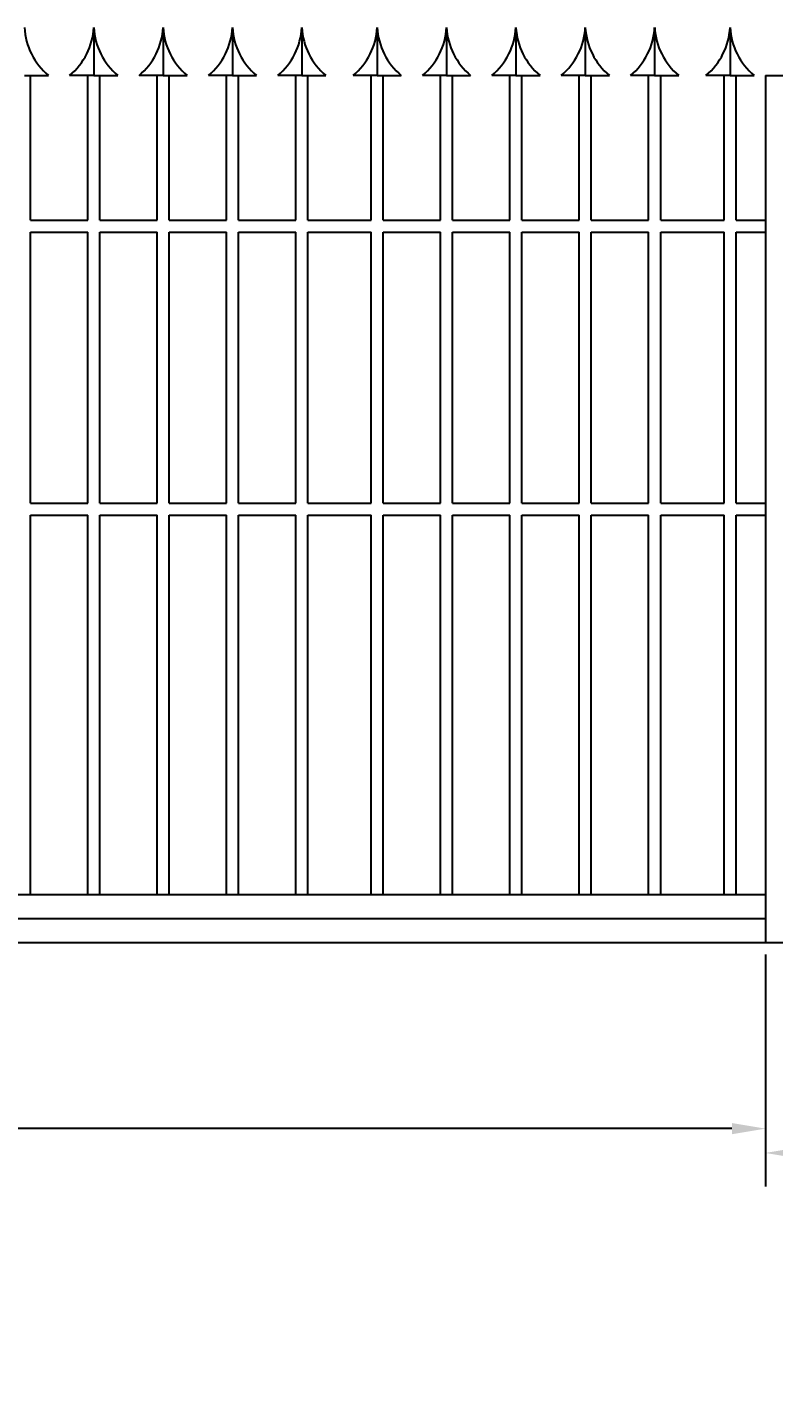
# Model space of a CAD drawing. Header units: metres. Extents: x 31037 to 31490, y -4422 to -3483.
# Drawn here: x 31277.05 to 31281.05, y -4221.25 to -4213.9 of the extents above; entities that cross this region are included whole.
import ezdxf

# ---------------------------------------------------------------- set-up
doc = ezdxf.new("R2010")
doc.units = ezdxf.units.M
doc.header["$LTSCALE"] = 30
doc.header["$MEASUREMENT"] = 0
doc.header["$PDMODE"] = 34
doc.linetypes.add('DASHED2', pattern=[0.375, 0.25, -0.125])
doc.layers.get('0').update_dxf_attribs({"color": 30, "lineweight": 40})
doc.layers.add('Thin Lines', color=135, linetype='DASHED2')
doc.layers.add('walls', color=20, linetype='Continuous', lineweight=30)
doc.styles.get("Standard").update_dxf_attribs({"font": 'times.ttf', "height": 0.05})
doc.dimstyles.get("Standard").update_dxf_attribs({"dimtxt": 0.18, "dimasz": 0.18, "dimexe": 0.18, "dimexo": 0.0625, "dimgap": 0.09, "dimtad": 0, "dimtih": 1, "dimtoh": 1, "dimdec": 4, "dimzin": 0, "dimdsep": 46, "dimlunit": 4, "dimtxsty": 'Standard', "dimcen": 0.09, "dimadec": 0, "dimazin": 0, "dimtfac": 1, "dimtdec": 4, "dimtofl": 0, "dimtmove": 0, "dimatfit": 3, "dimfxl": 0, "dimtolj": 1, "dimtzin": 0, "dimarcsym": 0})

# ---------------------------------------------------------------- blocks, each defined once
blk = doc.blocks.new('*D86')
at = {"color": 0, "lineweight": -2}
for p, q in [((31265.5629, -4218.8782), (31265.5629, -4219.9918)), ((31281.0102, -4218.8782), (31281.0102, -4219.9918)), ((31265.7429, -4219.8118), (31271.5483, -4219.8118)), ((31280.8302, -4219.8118), (31275.0247, -4219.8118))]:
    blk.add_line(p, q, dxfattribs=at)
at = {"color": 0, "lineweight": 30}
for points in [[(31265.7429, -4219.7818), (31265.7429, -4219.8418), (31265.5629, -4219.8118)], [(31280.8302, -4219.7818), (31280.8302, -4219.8418), (31281.0102, -4219.8118)]]:
    blk.add_solid(points, dxfattribs=at)
at = {"layer": 'Defpoints', "color": 0, "lineweight": 30}
for p in [(31265.5629, -4218.8157), (31281.0102, -4218.8157), (31281.0102, -4219.8118)]:
    blk.add_point(p, dxfattribs=at)
at = {"color": 0, "lineweight": 25, "insert": (31273.2865, -4219.8118), "char_height": 2, "attachment_point": 5}
blk.add_mtext("\\A1;24'", dxfattribs=at)
blk = doc.blocks.new('*D87')
at = {"color": 0, "lineweight": -2}
for p, q in [((31281.0102, -4218.8782), (31281.0102, -4220.1222)), ((31282.2703, -4218.8782), (31282.2703, -4220.1222)), ((31281.1902, -4219.9422), (31282.0903, -4219.9422)), ((31282.2703, -4219.9422), (31282.4503, -4219.9422))]:
    blk.add_line(p, q, dxfattribs=at)
at = {"color": 0, "lineweight": 30}
for points in [[(31281.1902, -4219.9122), (31281.1902, -4219.9722), (31281.0102, -4219.9422)], [(31282.0903, -4219.9122), (31282.0903, -4219.9722), (31282.2703, -4219.9422)]]:
    blk.add_solid(points, dxfattribs=at)
at = {"layer": 'Defpoints', "color": 0, "lineweight": 30}
for p in [(31281.0102, -4218.8157), (31282.2703, -4218.8157), (31282.2703, -4219.9422)]:
    blk.add_point(p, dxfattribs=at)
at = {"color": 0, "lineweight": 25, "insert": (31283.3089, -4219.9422), "char_height": 2, "attachment_point": 5}
blk.add_mtext("\\A1;1'", dxfattribs=at)
blk = doc.blocks.new('*D93')
at = {"color": 0, "lineweight": -2}
for p, q in [((31281.0102, -4218.8782), (31281.0102, -4220.1222)), ((31282.2703, -4218.8782), (31282.2703, -4220.1222)), ((31281.1902, -4219.9422), (31282.0903, -4219.9422)), ((31282.2703, -4219.9422), (31282.4503, -4219.9422))]:
    blk.add_line(p, q, dxfattribs=at)
at = {"color": 0, "lineweight": 30}
for points in [[(31281.1902, -4219.9122), (31281.1902, -4219.9722), (31281.0102, -4219.9422)], [(31282.0903, -4219.9122), (31282.0903, -4219.9722), (31282.2703, -4219.9422)]]:
    blk.add_solid(points, dxfattribs=at)
at = {"layer": 'Defpoints', "color": 0, "lineweight": 30}
for p in [(31281.0102, -4218.8157), (31282.2703, -4218.8157), (31282.2703, -4219.9422)]:
    blk.add_point(p, dxfattribs=at)
at = {"color": 0, "lineweight": 25, "insert": (31283.3089, -4219.9422), "char_height": 2, "attachment_point": 5}
blk.add_mtext("\\A1;1'", dxfattribs=at)
blk = doc.blocks.new('*D89')
at = {"color": 0, "lineweight": -2}
for p, q in [((31281.0102, -4218.8782), (31281.0102, -4220.1222)), ((31282.2703, -4218.8782), (31282.2703, -4220.1222)), ((31281.1902, -4219.9422), (31282.0903, -4219.9422)), ((31282.2703, -4219.9422), (31282.4503, -4219.9422))]:
    blk.add_line(p, q, dxfattribs=at)
at = {"color": 0, "lineweight": 30}
for points in [[(31281.1902, -4219.9122), (31281.1902, -4219.9722), (31281.0102, -4219.9422)], [(31282.0903, -4219.9122), (31282.0903, -4219.9722), (31282.2703, -4219.9422)]]:
    blk.add_solid(points, dxfattribs=at)
at = {"layer": 'Defpoints', "color": 0, "lineweight": 30}
for p in [(31281.0102, -4218.8157), (31282.2703, -4218.8157), (31282.2703, -4219.9422)]:
    blk.add_point(p, dxfattribs=at)
at = {"color": 0, "lineweight": 25, "insert": (31283.3089, -4219.9422), "char_height": 2, "attachment_point": 5}
blk.add_mtext("\\A1;1'", dxfattribs=at)
blk = doc.blocks.new('*D91')
at = {"color": 0, "lineweight": -2}
for p, q in [((31281.0102, -4218.8782), (31281.0102, -4220.1222)), ((31282.2703, -4218.8782), (31282.2703, -4220.1222)), ((31281.1902, -4219.9422), (31282.0903, -4219.9422)), ((31282.2703, -4219.9422), (31282.4503, -4219.9422))]:
    blk.add_line(p, q, dxfattribs=at)
at = {"color": 0, "lineweight": 30}
for points in [[(31281.1902, -4219.9122), (31281.1902, -4219.9722), (31281.0102, -4219.9422)], [(31282.0903, -4219.9122), (31282.0903, -4219.9722), (31282.2703, -4219.9422)]]:
    blk.add_solid(points, dxfattribs=at)
at = {"layer": 'Defpoints', "color": 0, "lineweight": 30}
for p in [(31281.0102, -4218.8157), (31282.2703, -4218.8157), (31282.2703, -4219.9422)]:
    blk.add_point(p, dxfattribs=at)
at = {"color": 0, "lineweight": 25, "insert": (31283.3089, -4219.9422), "char_height": 2, "attachment_point": 5}
blk.add_mtext("\\A1;1'", dxfattribs=at)

msp = doc.modelspace()

# ---------------------------------------------------------------- linework, layer by layer
at = {"layer": 'Thin Lines', "color": 0, "lineweight": 25}
for p, q in [((31277.4054, -4213.90422), (31277.4054, -4214.16272)), ((31277.4054, -4213.90422), (31277.4054, -4214.16272)), ((31277.4054, -4213.90422), (31277.4054, -4214.16272)), ((31277.4054, -4213.90422), (31277.4054, -4214.16272)), ((31277.77764, -4213.90422), (31277.77764, -4214.16272)), ((31277.77764, -4213.90422), (31277.77764, -4214.16272)), ((31277.77764, -4213.90422), (31277.77764, -4214.16272)), ((31277.77764, -4213.90422), (31277.77764, -4214.16272)), ((31278.14988, -4213.90422), (31278.14988, -4214.16272)), ((31278.14988, -4213.90422), (31278.14988, -4214.16272)), ((31278.14988, -4213.90422), (31278.14988, -4214.16272)), ((31278.14988, -4213.90422), (31278.14988, -4214.16272)), ((31278.52211, -4213.90422), (31278.52211, -4214.16272)), ((31278.52211, -4213.90422), (31278.52211, -4214.16272)), ((31278.52211, -4213.90422), (31278.52211, -4214.16272)), ((31278.52211, -4213.90422), (31278.52211, -4214.16272)), ((31278.92666, -4213.90422), (31278.92666, -4214.16272)), ((31278.92666, -4213.90422), (31278.92666, -4214.16272)), ((31278.92666, -4213.90422), (31278.92666, -4214.16272)), ((31278.92666, -4213.90422), (31278.92666, -4214.16272)), ((31279.2989, -4213.90422), (31279.2989, -4214.16272)), ((31279.2989, -4213.90422), (31279.2989, -4214.16272)), ((31279.2989, -4213.90422), (31279.2989, -4214.16272)), ((31279.2989, -4213.90422), (31279.2989, -4214.16272)), ((31279.67114, -4213.90422), (31279.67114, -4214.16272)), ((31279.67114, -4213.90422), (31279.67114, -4214.16272)), ((31279.67114, -4213.90422), (31279.67114, -4214.16272)), ((31279.67114, -4213.90422), (31279.67114, -4214.16272)), ((31280.04337, -4213.90422), (31280.04337, -4214.16272)), ((31280.04337, -4213.90422), (31280.04337, -4214.16272)), ((31280.04337, -4213.90422), (31280.04337, -4214.16272)), ((31280.04337, -4213.90422), (31280.04337, -4214.16272)), ((31280.41561, -4213.90422), (31280.41561, -4214.16272)), ((31280.41561, -4213.90422), (31280.41561, -4214.16272)), ((31280.41561, -4213.90422), (31280.41561, -4214.16272)), ((31280.41561, -4213.90422), (31280.41561, -4214.16272)), ((31280.82016, -4213.90422), (31280.82016, -4214.16272)), ((31280.82016, -4213.90422), (31280.82016, -4214.16272)), ((31280.82016, -4213.90422), (31280.82016, -4214.16272)), ((31280.82016, -4213.90422), (31280.82016, -4214.16272)), ((31277.03316, -4214.16272), (31277.16241, -4214.16272)), ((31277.03316, -4214.16272), (31277.16241, -4214.16272)), ((31277.03316, -4214.16272), (31277.16241, -4214.16272)), ((31277.03316, -4214.16272), (31277.16241, -4214.16272)), ((31277.06548, -4214.93821), (31277.06548, -4214.16272)), ((31277.06548, -4214.93821), (31277.06548, -4214.16272)), ((31277.06548, -4214.93821), (31277.06548, -4214.16272)), ((31277.06548, -4214.93821), (31277.06548, -4214.16272)), ((31277.4054, -4214.16272), (31277.27615, -4214.16272)), ((31277.4054, -4214.16272), (31277.27615, -4214.16272)), ((31277.4054, -4214.16272), (31277.27615, -4214.16272)), ((31277.4054, -4214.16272), (31277.27615, -4214.16272)), ((31277.37309, -4214.93821), (31277.37309, -4214.16272)), ((31277.37309, -4214.93821), (31277.37309, -4214.16272)), ((31277.37309, -4214.93821), (31277.37309, -4214.16272)), ((31277.37309, -4214.93821), (31277.37309, -4214.16272)), ((31277.4054, -4214.16272), (31277.53465, -4214.16272)), ((31277.4054, -4214.16272), (31277.53465, -4214.16272)), ((31277.4054, -4214.16272), (31277.53465, -4214.16272)), ((31277.4054, -4214.16272), (31277.53465, -4214.16272)), ((31277.43771, -4214.93821), (31277.43771, -4214.16272)), ((31277.43771, -4214.93821), (31277.43771, -4214.16272)), ((31277.43771, -4214.93821), (31277.43771, -4214.16272)), ((31277.43771, -4214.93821), (31277.43771, -4214.16272)), ((31277.77764, -4214.16272), (31277.64839, -4214.16272)), ((31277.77764, -4214.16272), (31277.64839, -4214.16272)), ((31277.77764, -4214.16272), (31277.64839, -4214.16272)), ((31277.77764, -4214.16272), (31277.64839, -4214.16272)), ((31277.74533, -4214.93821), (31277.74533, -4214.16272)), ((31277.74533, -4214.93821), (31277.74533, -4214.16272)), ((31277.74533, -4214.93821), (31277.74533, -4214.16272)), ((31277.74533, -4214.93821), (31277.74533, -4214.16272)), ((31277.77764, -4214.16272), (31277.90689, -4214.16272)), ((31277.77764, -4214.16272), (31277.90689, -4214.16272)), ((31277.77764, -4214.16272), (31277.90689, -4214.16272)), ((31277.77764, -4214.16272), (31277.90689, -4214.16272)), ((31277.80995, -4214.93821), (31277.80995, -4214.16272)), ((31277.80995, -4214.93821), (31277.80995, -4214.16272)), ((31277.80995, -4214.93821), (31277.80995, -4214.16272)), ((31277.80995, -4214.93821), (31277.80995, -4214.16272)), ((31278.14988, -4214.16272), (31278.02063, -4214.16272)), ((31278.14988, -4214.16272), (31278.02063, -4214.16272)), ((31278.14988, -4214.16272), (31278.02063, -4214.16272)), ((31278.14988, -4214.16272), (31278.02063, -4214.16272)), ((31278.11756, -4214.93821), (31278.11756, -4214.16272)), ((31278.11756, -4214.93821), (31278.11756, -4214.16272)), ((31278.11756, -4214.93821), (31278.11756, -4214.16272)), ((31278.11756, -4214.93821), (31278.11756, -4214.16272)), ((31278.14988, -4214.16272), (31278.27912, -4214.16272)), ((31278.14988, -4214.16272), (31278.27912, -4214.16272)), ((31278.14988, -4214.16272), (31278.27912, -4214.16272)), ((31278.14988, -4214.16272), (31278.27912, -4214.16272)), ((31278.18219, -4214.93821), (31278.18219, -4214.16272)), ((31278.18219, -4214.93821), (31278.18219, -4214.16272)), ((31278.18219, -4214.93821), (31278.18219, -4214.16272)), ((31278.18219, -4214.93821), (31278.18219, -4214.16272)), ((31278.52211, -4214.16272), (31278.39286, -4214.16272)), ((31278.52211, -4214.16272), (31278.39286, -4214.16272)), ((31278.52211, -4214.16272), (31278.39286, -4214.16272)), ((31278.52211, -4214.16272), (31278.39286, -4214.16272)), ((31278.4898, -4214.93821), (31278.4898, -4214.16272)), ((31278.4898, -4214.93821), (31278.4898, -4214.16272)), ((31278.4898, -4214.93821), (31278.4898, -4214.16272)), ((31278.4898, -4214.93821), (31278.4898, -4214.16272)), ((31278.52211, -4214.16272), (31278.65136, -4214.16272)), ((31278.52211, -4214.16272), (31278.65136, -4214.16272)), ((31278.52211, -4214.16272), (31278.65136, -4214.16272)), ((31278.52211, -4214.16272), (31278.65136, -4214.16272)), ((31278.55442, -4214.93821), (31278.55442, -4214.16272)), ((31278.55442, -4214.93821), (31278.55442, -4214.16272)), ((31278.55442, -4214.93821), (31278.55442, -4214.16272)), ((31278.55442, -4214.93821), (31278.55442, -4214.16272)), ((31278.92666, -4214.16272), (31278.79741, -4214.16272)), ((31278.92666, -4214.16272), (31278.79741, -4214.16272)), ((31278.92666, -4214.16272), (31278.79741, -4214.16272)), ((31278.92666, -4214.16272), (31278.79741, -4214.16272)), ((31278.89435, -4214.93821), (31278.89435, -4214.16272)), ((31278.89435, -4214.93821), (31278.89435, -4214.16272)), ((31278.89435, -4214.93821), (31278.89435, -4214.16272)), ((31278.89435, -4214.93821), (31278.89435, -4214.16272)), ((31278.92666, -4214.16272), (31279.05591, -4214.16272)), ((31278.92666, -4214.16272), (31279.05591, -4214.16272)), ((31278.92666, -4214.16272), (31279.05591, -4214.16272)), ((31278.92666, -4214.16272), (31279.05591, -4214.16272)), ((31278.95897, -4214.93821), (31278.95897, -4214.16272)), ((31278.95897, -4214.93821), (31278.95897, -4214.16272)), ((31278.95897, -4214.93821), (31278.95897, -4214.16272)), ((31278.95897, -4214.93821), (31278.95897, -4214.16272)), ((31279.2989, -4214.16272), (31279.16965, -4214.16272)), ((31279.2989, -4214.16272), (31279.16965, -4214.16272)), ((31279.2989, -4214.16272), (31279.16965, -4214.16272)), ((31279.2989, -4214.16272), (31279.16965, -4214.16272)), ((31279.26659, -4214.93821), (31279.26659, -4214.16272)), ((31279.26659, -4214.93821), (31279.26659, -4214.16272)), ((31279.26659, -4214.93821), (31279.26659, -4214.16272)), ((31279.26659, -4214.93821), (31279.26659, -4214.16272)), ((31279.2989, -4214.16272), (31279.42815, -4214.16272)), ((31279.2989, -4214.16272), (31279.42815, -4214.16272)), ((31279.2989, -4214.16272), (31279.42815, -4214.16272)), ((31279.2989, -4214.16272), (31279.42815, -4214.16272)), ((31279.33121, -4214.93821), (31279.33121, -4214.16272)), ((31279.33121, -4214.93821), (31279.33121, -4214.16272)), ((31279.33121, -4214.93821), (31279.33121, -4214.16272)), ((31279.33121, -4214.93821), (31279.33121, -4214.16272)), ((31279.67114, -4214.16272), (31279.54189, -4214.16272)), ((31279.67114, -4214.16272), (31279.54189, -4214.16272)), ((31279.67114, -4214.16272), (31279.54189, -4214.16272)), ((31279.67114, -4214.16272), (31279.54189, -4214.16272)), ((31279.63882, -4214.93821), (31279.63882, -4214.16272)), ((31279.63882, -4214.93821), (31279.63882, -4214.16272)), ((31279.63882, -4214.93821), (31279.63882, -4214.16272)), ((31279.63882, -4214.93821), (31279.63882, -4214.16272)), ((31279.67114, -4214.16272), (31279.80039, -4214.16272)), ((31279.67114, -4214.16272), (31279.80039, -4214.16272)), ((31279.67114, -4214.16272), (31279.80039, -4214.16272)), ((31279.67114, -4214.16272), (31279.80039, -4214.16272)), ((31279.70345, -4214.93821), (31279.70345, -4214.16272)), ((31279.70345, -4214.93821), (31279.70345, -4214.16272)), ((31279.70345, -4214.93821), (31279.70345, -4214.16272)), ((31279.70345, -4214.93821), (31279.70345, -4214.16272)), ((31280.04337, -4214.16272), (31279.91413, -4214.16272)), ((31280.04337, -4214.16272), (31279.91413, -4214.16272)), ((31280.04337, -4214.16272), (31279.91413, -4214.16272)), ((31280.04337, -4214.16272), (31279.91413, -4214.16272)), ((31280.01106, -4214.93821), (31280.01106, -4214.16272)), ((31280.01106, -4214.93821), (31280.01106, -4214.16272)), ((31280.01106, -4214.93821), (31280.01106, -4214.16272)), ((31280.01106, -4214.93821), (31280.01106, -4214.16272)), ((31280.04337, -4214.16272), (31280.17262, -4214.16272)), ((31280.04337, -4214.16272), (31280.17262, -4214.16272)), ((31280.04337, -4214.16272), (31280.17262, -4214.16272)), ((31280.04337, -4214.16272), (31280.17262, -4214.16272)), ((31280.07569, -4214.93821), (31280.07569, -4214.16272)), ((31280.07569, -4214.93821), (31280.07569, -4214.16272)), ((31280.07569, -4214.93821), (31280.07569, -4214.16272)), ((31280.07569, -4214.93821), (31280.07569, -4214.16272)), ((31280.41561, -4214.16272), (31280.28636, -4214.16272)), ((31280.41561, -4214.16272), (31280.28636, -4214.16272)), ((31280.41561, -4214.16272), (31280.28636, -4214.16272)), ((31280.41561, -4214.16272), (31280.28636, -4214.16272)), ((31280.3833, -4214.93821), (31280.3833, -4214.16272)), ((31280.3833, -4214.93821), (31280.3833, -4214.16272)), ((31280.3833, -4214.93821), (31280.3833, -4214.16272)), ((31280.3833, -4214.93821), (31280.3833, -4214.16272)), ((31280.41561, -4214.16272), (31280.54486, -4214.16272)), ((31280.41561, -4214.16272), (31280.54486, -4214.16272)), ((31280.41561, -4214.16272), (31280.54486, -4214.16272)), ((31280.41561, -4214.16272), (31280.54486, -4214.16272)), ((31280.44792, -4214.93821), (31280.44792, -4214.16272)), ((31280.44792, -4214.93821), (31280.44792, -4214.16272)), ((31280.44792, -4214.93821), (31280.44792, -4214.16272)), ((31280.44792, -4214.93821), (31280.44792, -4214.16272)), ((31280.82016, -4214.16272), (31280.69091, -4214.16272)), ((31280.82016, -4214.16272), (31280.69091, -4214.16272)), ((31280.82016, -4214.16272), (31280.69091, -4214.16272)), ((31280.82016, -4214.16272), (31280.69091, -4214.16272)), ((31280.78785, -4214.93821), (31280.78785, -4214.16272)), ((31280.78785, -4214.93821), (31280.78785, -4214.16272)), ((31280.78785, -4214.93821), (31280.78785, -4214.16272)), ((31280.78785, -4214.93821), (31280.78785, -4214.16272)), ((31280.82016, -4214.16272), (31280.94941, -4214.16272)), ((31280.82016, -4214.16272), (31280.94941, -4214.16272)), ((31280.82016, -4214.16272), (31280.94941, -4214.16272)), ((31280.82016, -4214.16272), (31280.94941, -4214.16272)), ((31280.85247, -4214.93821), (31280.85247, -4214.16272)), ((31280.85247, -4214.93821), (31280.85247, -4214.16272)), ((31280.85247, -4214.93821), (31280.85247, -4214.16272)), ((31280.85247, -4214.93821), (31280.85247, -4214.16272)), ((31277.06548, -4214.93821), (31277.37309, -4214.93821)), ((31277.06548, -4214.93821), (31277.34078, -4214.93821)), ((31277.06548, -4214.93821), (31277.37309, -4214.93821)), ((31277.06548, -4214.93821), (31277.34078, -4214.93821)), ((31277.06548, -4214.93821), (31277.37309, -4214.93821)), ((31277.06548, -4214.93821), (31277.34078, -4214.93821)), ((31277.06548, -4214.93821), (31277.37309, -4214.93821)), ((31277.06548, -4214.93821), (31277.34078, -4214.93821)), ((31277.43771, -4214.93821), (31277.74533, -4214.93821)), ((31277.43771, -4214.93821), (31277.74533, -4214.93821)), ((31277.43771, -4214.93821), (31277.74533, -4214.93821)), ((31277.43771, -4214.93821), (31277.74533, -4214.93821)), ((31277.43771, -4214.93821), (31277.74533, -4214.93821)), ((31277.43771, -4214.93821), (31277.74533, -4214.93821)), ((31277.43771, -4214.93821), (31277.74533, -4214.93821)), ((31277.43771, -4214.93821), (31277.74533, -4214.93821)), ((31277.80995, -4214.93821), (31278.11756, -4214.93821)), ((31277.80995, -4214.93821), (31278.11756, -4214.93821)), ((31277.80995, -4214.93821), (31278.11756, -4214.93821)), ((31277.80995, -4214.93821), (31278.11756, -4214.93821)), ((31277.80995, -4214.93821), (31278.11756, -4214.93821)), ((31277.80995, -4214.93821), (31278.11756, -4214.93821)), ((31277.80995, -4214.93821), (31278.11756, -4214.93821)), ((31277.80995, -4214.93821), (31278.11756, -4214.93821)), ((31278.18219, -4214.93821), (31278.4898, -4214.93821)), ((31278.18219, -4214.93821), (31278.4898, -4214.93821)), ((31278.18219, -4214.93821), (31278.4898, -4214.93821)), ((31278.18219, -4214.93821), (31278.4898, -4214.93821)), ((31278.55442, -4214.93821), (31278.89435, -4214.93821)), ((31278.55442, -4214.93821), (31278.86204, -4214.93821)), ((31278.55442, -4214.93821), (31278.89435, -4214.93821)), ((31278.55442, -4214.93821), (31278.86204, -4214.93821)), ((31278.55442, -4214.93821), (31278.89435, -4214.93821)), ((31278.55442, -4214.93821), (31278.86204, -4214.93821)), ((31278.55442, -4214.93821), (31278.89435, -4214.93821)), ((31278.55442, -4214.93821), (31278.86204, -4214.93821)), ((31278.95897, -4214.93821), (31279.26659, -4214.93821)), ((31278.95897, -4214.93821), (31279.23428, -4214.93821)), ((31278.95897, -4214.93821), (31279.26659, -4214.93821)), ((31278.95897, -4214.93821), (31279.23428, -4214.93821)), ((31278.95897, -4214.93821), (31279.26659, -4214.93821)), ((31278.95897, -4214.93821), (31279.23428, -4214.93821)), ((31278.95897, -4214.93821), (31279.26659, -4214.93821)), ((31278.95897, -4214.93821), (31279.23428, -4214.93821)), ((31279.33121, -4214.93821), (31279.63882, -4214.93821)), ((31279.33121, -4214.93821), (31279.63882, -4214.93821)), ((31279.33121, -4214.93821), (31279.63882, -4214.93821)), ((31279.33121, -4214.93821), (31279.63882, -4214.93821)), ((31279.33121, -4214.93821), (31279.63882, -4214.93821)), ((31279.33121, -4214.93821), (31279.63882, -4214.93821)), ((31279.33121, -4214.93821), (31279.63882, -4214.93821)), ((31279.33121, -4214.93821), (31279.63882, -4214.93821)), ((31279.70345, -4214.93821), (31280.01106, -4214.93821)), ((31279.70345, -4214.93821), (31280.01106, -4214.93821)), ((31279.70345, -4214.93821), (31280.01106, -4214.93821)), ((31279.70345, -4214.93821), (31280.01106, -4214.93821)), ((31279.70345, -4214.93821), (31280.01106, -4214.93821)), ((31279.70345, -4214.93821), (31280.01106, -4214.93821)), ((31279.70345, -4214.93821), (31280.01106, -4214.93821)), ((31279.70345, -4214.93821), (31280.01106, -4214.93821)), ((31280.07569, -4214.93821), (31280.3833, -4214.93821)), ((31280.07569, -4214.93821), (31280.3833, -4214.93821)), ((31280.07569, -4214.93821), (31280.3833, -4214.93821)), ((31280.07569, -4214.93821), (31280.3833, -4214.93821)), ((31280.44792, -4214.93821), (31280.78785, -4214.93821)), ((31280.44792, -4214.93821), (31280.75554, -4214.93821)), ((31280.44792, -4214.93821), (31280.78785, -4214.93821)), ((31280.44792, -4214.93821), (31280.75554, -4214.93821)), ((31280.44792, -4214.93821), (31280.78785, -4214.93821)), ((31280.44792, -4214.93821), (31280.75554, -4214.93821)), ((31280.44792, -4214.93821), (31280.78785, -4214.93821)), ((31280.44792, -4214.93821), (31280.75554, -4214.93821)), ((31280.85247, -4214.93821), (31281.01016, -4214.93821)), ((31280.85247, -4214.93821), (31281.01016, -4214.93821)), ((31280.85247, -4214.93821), (31281.01016, -4214.93821)), ((31280.85247, -4214.93821), (31281.01016, -4214.93821)), ((31280.85247, -4214.93821), (31281.01016, -4214.93821)), ((31280.85247, -4214.93821), (31281.01016, -4214.93821)), ((31280.85247, -4214.93821), (31281.01016, -4214.93821)), ((31280.85247, -4214.93821), (31281.01016, -4214.93821)), ((31277.06548, -4215.00284), (31277.37309, -4215.00284)), ((31277.06548, -4216.45689), (31277.06548, -4215.00284)), ((31277.06548, -4215.00284), (31277.34078, -4215.00284)), ((31277.06548, -4215.00284), (31277.37309, -4215.00284)), ((31277.06548, -4216.45689), (31277.06548, -4215.00284)), ((31277.06548, -4215.00284), (31277.34078, -4215.00284)), ((31277.06548, -4215.00284), (31277.37309, -4215.00284)), ((31277.06548, -4216.45689), (31277.06548, -4215.00284)), ((31277.06548, -4215.00284), (31277.34078, -4215.00284)), ((31277.06548, -4215.00284), (31277.37309, -4215.00284)), ((31277.06548, -4216.45689), (31277.06548, -4215.00284)), ((31277.06548, -4215.00284), (31277.34078, -4215.00284)), ((31277.37309, -4216.45689), (31277.37309, -4215.00284)), ((31277.37309, -4216.45689), (31277.37309, -4215.00284)), ((31277.37309, -4216.45689), (31277.37309, -4215.00284)), ((31277.37309, -4216.45689), (31277.37309, -4215.00284)), ((31277.43771, -4215.00284), (31277.74533, -4215.00284)), ((31277.43771, -4216.45689), (31277.43771, -4215.00284)), ((31277.43771, -4215.00284), (31277.74533, -4215.00284)), ((31277.43771, -4215.00284), (31277.74533, -4215.00284)), ((31277.43771, -4216.45689), (31277.43771, -4215.00284)), ((31277.43771, -4215.00284), (31277.74533, -4215.00284)), ((31277.43771, -4215.00284), (31277.74533, -4215.00284)), ((31277.43771, -4216.45689), (31277.43771, -4215.00284)), ((31277.43771, -4215.00284), (31277.74533, -4215.00284)), ((31277.43771, -4215.00284), (31277.74533, -4215.00284)), ((31277.43771, -4216.45689), (31277.43771, -4215.00284)), ((31277.43771, -4215.00284), (31277.74533, -4215.00284)), ((31277.74533, -4216.45689), (31277.74533, -4215.00284)), ((31277.74533, -4216.45689), (31277.74533, -4215.00284)), ((31277.74533, -4216.45689), (31277.74533, -4215.00284)), ((31277.74533, -4216.45689), (31277.74533, -4215.00284)), ((31277.80995, -4215.00284), (31278.11756, -4215.00284)), ((31277.80995, -4216.45689), (31277.80995, -4215.00284)), ((31277.80995, -4215.00284), (31278.11756, -4215.00284)), ((31277.80995, -4215.00284), (31278.11756, -4215.00284)), ((31277.80995, -4216.45689), (31277.80995, -4215.00284)), ((31277.80995, -4215.00284), (31278.11756, -4215.00284)), ((31277.80995, -4215.00284), (31278.11756, -4215.00284)), ((31277.80995, -4216.45689), (31277.80995, -4215.00284)), ((31277.80995, -4215.00284), (31278.11756, -4215.00284)), ((31277.80995, -4215.00284), (31278.11756, -4215.00284)), ((31277.80995, -4216.45689), (31277.80995, -4215.00284)), ((31277.80995, -4215.00284), (31278.11756, -4215.00284)), ((31278.11756, -4216.45689), (31278.11756, -4215.00284)), ((31278.11756, -4216.45689), (31278.11756, -4215.00284)), ((31278.11756, -4216.45689), (31278.11756, -4215.00284)), ((31278.11756, -4216.45689), (31278.11756, -4215.00284)), ((31278.18219, -4215.00284), (31278.4898, -4215.00284)), ((31278.18219, -4216.45689), (31278.18219, -4215.00284)), ((31278.18219, -4215.00284), (31278.4898, -4215.00284)), ((31278.18219, -4216.45689), (31278.18219, -4215.00284)), ((31278.18219, -4215.00284), (31278.4898, -4215.00284)), ((31278.18219, -4216.45689), (31278.18219, -4215.00284)), ((31278.18219, -4215.00284), (31278.4898, -4215.00284)), ((31278.18219, -4216.45689), (31278.18219, -4215.00284)), ((31278.4898, -4216.45689), (31278.4898, -4215.00284)), ((31278.4898, -4216.45689), (31278.4898, -4215.00284)), ((31278.4898, -4216.45689), (31278.4898, -4215.00284)), ((31278.4898, -4216.45689), (31278.4898, -4215.00284)), ((31278.55442, -4215.00284), (31278.89435, -4215.00284)), ((31278.55442, -4216.45689), (31278.55442, -4215.00284)), ((31278.55442, -4215.00284), (31278.86204, -4215.00284)), ((31278.55442, -4215.00284), (31278.89435, -4215.00284)), ((31278.55442, -4216.45689), (31278.55442, -4215.00284)), ((31278.55442, -4215.00284), (31278.86204, -4215.00284)), ((31278.55442, -4215.00284), (31278.89435, -4215.00284)), ((31278.55442, -4216.45689), (31278.55442, -4215.00284)), ((31278.55442, -4215.00284), (31278.86204, -4215.00284)), ((31278.55442, -4215.00284), (31278.89435, -4215.00284)), ((31278.55442, -4216.45689), (31278.55442, -4215.00284)), ((31278.55442, -4215.00284), (31278.86204, -4215.00284)), ((31278.89435, -4216.45689), (31278.89435, -4215.00284)), ((31278.89435, -4216.45689), (31278.89435, -4215.00284)), ((31278.89435, -4216.45689), (31278.89435, -4215.00284)), ((31278.89435, -4216.45689), (31278.89435, -4215.00284)), ((31278.95897, -4215.00284), (31279.26659, -4215.00284)), ((31278.95897, -4216.45689), (31278.95897, -4215.00284)), ((31278.95897, -4215.00284), (31279.23428, -4215.00284)), ((31278.95897, -4215.00284), (31279.26659, -4215.00284)), ((31278.95897, -4216.45689), (31278.95897, -4215.00284)), ((31278.95897, -4215.00284), (31279.23428, -4215.00284)), ((31278.95897, -4215.00284), (31279.26659, -4215.00284)), ((31278.95897, -4216.45689), (31278.95897, -4215.00284)), ((31278.95897, -4215.00284), (31279.23428, -4215.00284)), ((31278.95897, -4215.00284), (31279.26659, -4215.00284)), ((31278.95897, -4216.45689), (31278.95897, -4215.00284)), ((31278.95897, -4215.00284), (31279.23428, -4215.00284)), ((31279.26659, -4216.45689), (31279.26659, -4215.00284)), ((31279.26659, -4216.45689), (31279.26659, -4215.00284)), ((31279.26659, -4216.45689), (31279.26659, -4215.00284)), ((31279.26659, -4216.45689), (31279.26659, -4215.00284)), ((31279.33121, -4215.00284), (31279.63882, -4215.00284)), ((31279.33121, -4216.45689), (31279.33121, -4215.00284)), ((31279.33121, -4215.00284), (31279.63882, -4215.00284)), ((31279.33121, -4215.00284), (31279.63882, -4215.00284)), ((31279.33121, -4216.45689), (31279.33121, -4215.00284)), ((31279.33121, -4215.00284), (31279.63882, -4215.00284)), ((31279.33121, -4215.00284), (31279.63882, -4215.00284)), ((31279.33121, -4216.45689), (31279.33121, -4215.00284)), ((31279.33121, -4215.00284), (31279.63882, -4215.00284)), ((31279.33121, -4215.00284), (31279.63882, -4215.00284)), ((31279.33121, -4216.45689), (31279.33121, -4215.00284)), ((31279.33121, -4215.00284), (31279.63882, -4215.00284)), ((31279.63882, -4216.45689), (31279.63882, -4215.00284)), ((31279.63882, -4216.45689), (31279.63882, -4215.00284)), ((31279.63882, -4216.45689), (31279.63882, -4215.00284)), ((31279.63882, -4216.45689), (31279.63882, -4215.00284)), ((31279.70345, -4215.00284), (31280.01106, -4215.00284)), ((31279.70345, -4216.45689), (31279.70345, -4215.00284)), ((31279.70345, -4215.00284), (31280.01106, -4215.00284)), ((31279.70345, -4215.00284), (31280.01106, -4215.00284)), ((31279.70345, -4216.45689), (31279.70345, -4215.00284)), ((31279.70345, -4215.00284), (31280.01106, -4215.00284)), ((31279.70345, -4215.00284), (31280.01106, -4215.00284)), ((31279.70345, -4216.45689), (31279.70345, -4215.00284)), ((31279.70345, -4215.00284), (31280.01106, -4215.00284)), ((31279.70345, -4215.00284), (31280.01106, -4215.00284)), ((31279.70345, -4216.45689), (31279.70345, -4215.00284)), ((31279.70345, -4215.00284), (31280.01106, -4215.00284)), ((31280.01106, -4216.45689), (31280.01106, -4215.00284)), ((31280.01106, -4216.45689), (31280.01106, -4215.00284)), ((31280.01106, -4216.45689), (31280.01106, -4215.00284)), ((31280.01106, -4216.45689), (31280.01106, -4215.00284)), ((31280.07569, -4215.00284), (31280.3833, -4215.00284)), ((31280.07569, -4216.45689), (31280.07569, -4215.00284)), ((31280.07569, -4215.00284), (31280.3833, -4215.00284)), ((31280.07569, -4216.45689), (31280.07569, -4215.00284)), ((31280.07569, -4215.00284), (31280.3833, -4215.00284)), ((31280.07569, -4216.45689), (31280.07569, -4215.00284)), ((31280.07569, -4215.00284), (31280.3833, -4215.00284)), ((31280.07569, -4216.45689), (31280.07569, -4215.00284)), ((31280.3833, -4216.45689), (31280.3833, -4215.00284)), ((31280.3833, -4216.45689), (31280.3833, -4215.00284)), ((31280.3833, -4216.45689), (31280.3833, -4215.00284)), ((31280.3833, -4216.45689), (31280.3833, -4215.00284)), ((31280.44792, -4215.00284), (31280.78785, -4215.00284)), ((31280.44792, -4216.45689), (31280.44792, -4215.00284)), ((31280.44792, -4215.00284), (31280.75554, -4215.00284)), ((31280.44792, -4215.00284), (31280.78785, -4215.00284)), ((31280.44792, -4216.45689), (31280.44792, -4215.00284)), ((31280.44792, -4215.00284), (31280.75554, -4215.00284)), ((31280.44792, -4215.00284), (31280.78785, -4215.00284)), ((31280.44792, -4216.45689), (31280.44792, -4215.00284)), ((31280.44792, -4215.00284), (31280.75554, -4215.00284)), ((31280.44792, -4215.00284), (31280.78785, -4215.00284)), ((31280.44792, -4216.45689), (31280.44792, -4215.00284)), ((31280.44792, -4215.00284), (31280.75554, -4215.00284)), ((31280.78785, -4216.45689), (31280.78785, -4215.00284)), ((31280.78785, -4216.45689), (31280.78785, -4215.00284)), ((31280.78785, -4216.45689), (31280.78785, -4215.00284)), ((31280.78785, -4216.45689), (31280.78785, -4215.00284)), ((31280.85247, -4215.00284), (31281.01016, -4215.00284)), ((31280.85247, -4216.45689), (31280.85247, -4215.00284)), ((31280.85247, -4215.00284), (31281.01016, -4215.00284)), ((31280.85247, -4215.00284), (31281.01016, -4215.00284)), ((31280.85247, -4216.45689), (31280.85247, -4215.00284)), ((31280.85247, -4215.00284), (31281.01016, -4215.00284)), ((31280.85247, -4215.00284), (31281.01016, -4215.00284)), ((31280.85247, -4216.45689), (31280.85247, -4215.00284)), ((31280.85247, -4215.00284), (31281.01016, -4215.00284)), ((31280.85247, -4215.00284), (31281.01016, -4215.00284)), ((31280.85247, -4216.45689), (31280.85247, -4215.00284)), ((31280.85247, -4215.00284), (31281.01016, -4215.00284)), ((31277.06548, -4216.45689), (31277.37309, -4216.45689)), ((31277.06548, -4216.45689), (31277.34078, -4216.45689)), ((31277.06548, -4216.45689), (31277.37309, -4216.45689)), ((31277.06548, -4216.45689), (31277.34078, -4216.45689)), ((31277.06548, -4216.45689), (31277.37309, -4216.45689)), ((31277.06548, -4216.45689), (31277.34078, -4216.45689)), ((31277.06548, -4216.45689), (31277.37309, -4216.45689)), ((31277.06548, -4216.45689), (31277.34078, -4216.45689)), ((31277.43771, -4216.45689), (31277.74533, -4216.45689)), ((31277.43771, -4216.45689), (31277.74533, -4216.45689)), ((31277.43771, -4216.45689), (31277.74533, -4216.45689)), ((31277.43771, -4216.45689), (31277.74533, -4216.45689)), ((31277.43771, -4216.45689), (31277.74533, -4216.45689)), ((31277.43771, -4216.45689), (31277.74533, -4216.45689)), ((31277.43771, -4216.45689), (31277.74533, -4216.45689)), ((31277.43771, -4216.45689), (31277.74533, -4216.45689)), ((31277.80995, -4216.45689), (31278.11756, -4216.45689)), ((31277.80995, -4216.45689), (31278.11756, -4216.45689)), ((31277.80995, -4216.45689), (31278.11756, -4216.45689)), ((31277.80995, -4216.45689), (31278.11756, -4216.45689)), ((31277.80995, -4216.45689), (31278.11756, -4216.45689)), ((31277.80995, -4216.45689), (31278.11756, -4216.45689)), ((31277.80995, -4216.45689), (31278.11756, -4216.45689)), ((31277.80995, -4216.45689), (31278.11756, -4216.45689)), ((31278.18219, -4216.45689), (31278.4898, -4216.45689)), ((31278.18219, -4216.45689), (31278.4898, -4216.45689)), ((31278.18219, -4216.45689), (31278.4898, -4216.45689)), ((31278.18219, -4216.45689), (31278.4898, -4216.45689)), ((31278.55442, -4216.45689), (31278.89435, -4216.45689)), ((31278.55442, -4216.45689), (31278.86204, -4216.45689)), ((31278.55442, -4216.45689), (31278.89435, -4216.45689)), ((31278.55442, -4216.45689), (31278.86204, -4216.45689)), ((31278.55442, -4216.45689), (31278.89435, -4216.45689)), ((31278.55442, -4216.45689), (31278.86204, -4216.45689)), ((31278.55442, -4216.45689), (31278.89435, -4216.45689)), ((31278.55442, -4216.45689), (31278.86204, -4216.45689)), ((31278.95897, -4216.45689), (31279.26659, -4216.45689)), ((31278.95897, -4216.45689), (31279.23428, -4216.45689)), ((31278.95897, -4216.45689), (31279.26659, -4216.45689)), ((31278.95897, -4216.45689), (31279.23428, -4216.45689)), ((31278.95897, -4216.45689), (31279.26659, -4216.45689)), ((31278.95897, -4216.45689), (31279.23428, -4216.45689)), ((31278.95897, -4216.45689), (31279.26659, -4216.45689)), ((31278.95897, -4216.45689), (31279.23428, -4216.45689)), ((31279.33121, -4216.45689), (31279.63882, -4216.45689)), ((31279.33121, -4216.45689), (31279.63882, -4216.45689)), ((31279.33121, -4216.45689), (31279.63882, -4216.45689)), ((31279.33121, -4216.45689), (31279.63882, -4216.45689)), ((31279.33121, -4216.45689), (31279.63882, -4216.45689)), ((31279.33121, -4216.45689), (31279.63882, -4216.45689)), ((31279.33121, -4216.45689), (31279.63882, -4216.45689)), ((31279.33121, -4216.45689), (31279.63882, -4216.45689)), ((31279.70345, -4216.45689), (31280.01106, -4216.45689)), ((31279.70345, -4216.45689), (31280.01106, -4216.45689)), ((31279.70345, -4216.45689), (31280.01106, -4216.45689)), ((31279.70345, -4216.45689), (31280.01106, -4216.45689)), ((31279.70345, -4216.45689), (31280.01106, -4216.45689)), ((31279.70345, -4216.45689), (31280.01106, -4216.45689)), ((31279.70345, -4216.45689), (31280.01106, -4216.45689)), ((31279.70345, -4216.45689), (31280.01106, -4216.45689)), ((31280.07569, -4216.45689), (31280.3833, -4216.45689)), ((31280.07569, -4216.45689), (31280.3833, -4216.45689)), ((31280.07569, -4216.45689), (31280.3833, -4216.45689)), ((31280.07569, -4216.45689), (31280.3833, -4216.45689)), ((31280.44792, -4216.45689), (31280.78785, -4216.45689)), ((31280.44792, -4216.45689), (31280.75554, -4216.45689)), ((31280.44792, -4216.45689), (31280.78785, -4216.45689)), ((31280.44792, -4216.45689), (31280.75554, -4216.45689)), ((31280.44792, -4216.45689), (31280.78785, -4216.45689)), ((31280.44792, -4216.45689), (31280.75554, -4216.45689)), ((31280.44792, -4216.45689), (31280.78785, -4216.45689)), ((31280.44792, -4216.45689), (31280.75554, -4216.45689)), ((31280.85247, -4216.45689), (31281.01016, -4216.45689)), ((31280.85247, -4216.45689), (31281.01016, -4216.45689)), ((31280.85247, -4216.45689), (31281.01016, -4216.45689)), ((31280.85247, -4216.45689), (31281.01016, -4216.45689)), ((31280.85247, -4216.45689), (31281.01016, -4216.45689)), ((31280.85247, -4216.45689), (31281.01016, -4216.45689)), ((31280.85247, -4216.45689), (31281.01016, -4216.45689)), ((31280.85247, -4216.45689), (31281.01016, -4216.45689)), ((31277.06548, -4216.52151), (31277.37309, -4216.52151)), ((31277.06548, -4218.55719), (31277.06548, -4216.52151)), ((31277.06548, -4216.52151), (31277.34078, -4216.52151)), ((31277.06548, -4216.52151), (31277.37309, -4216.52151)), ((31277.06548, -4218.55719), (31277.06548, -4216.52151)), ((31277.06548, -4216.52151), (31277.34078, -4216.52151)), ((31277.06548, -4216.52151), (31277.37309, -4216.52151)), ((31277.06548, -4218.55719), (31277.06548, -4216.52151)), ((31277.06548, -4216.52151), (31277.34078, -4216.52151)), ((31277.06548, -4216.52151), (31277.37309, -4216.52151)), ((31277.06548, -4218.55719), (31277.06548, -4216.52151)), ((31277.06548, -4216.52151), (31277.34078, -4216.52151)), ((31277.37309, -4218.55719), (31277.37309, -4216.52151)), ((31277.37309, -4218.55719), (31277.37309, -4216.52151)), ((31277.37309, -4218.55719), (31277.37309, -4216.52151)), ((31277.37309, -4218.55719), (31277.37309, -4216.52151)), ((31277.43771, -4216.52151), (31277.74533, -4216.52151)), ((31277.43771, -4218.55719), (31277.43771, -4216.52151)), ((31277.43771, -4216.52151), (31277.74533, -4216.52151)), ((31277.43771, -4216.52151), (31277.74533, -4216.52151)), ((31277.43771, -4218.55719), (31277.43771, -4216.52151)), ((31277.43771, -4216.52151), (31277.74533, -4216.52151)), ((31277.43771, -4216.52151), (31277.74533, -4216.52151)), ((31277.43771, -4218.55719), (31277.43771, -4216.52151)), ((31277.43771, -4216.52151), (31277.74533, -4216.52151)), ((31277.43771, -4216.52151), (31277.74533, -4216.52151)), ((31277.43771, -4218.55719), (31277.43771, -4216.52151)), ((31277.43771, -4216.52151), (31277.74533, -4216.52151)), ((31277.74533, -4218.55719), (31277.74533, -4216.52151)), ((31277.74533, -4218.55719), (31277.74533, -4216.52151)), ((31277.74533, -4218.55719), (31277.74533, -4216.52151)), ((31277.74533, -4218.55719), (31277.74533, -4216.52151)), ((31277.80995, -4216.52151), (31278.11756, -4216.52151)), ((31277.80995, -4218.55719), (31277.80995, -4216.52151)), ((31277.80995, -4216.52151), (31278.11756, -4216.52151)), ((31277.80995, -4216.52151), (31278.11756, -4216.52151)), ((31277.80995, -4218.55719), (31277.80995, -4216.52151)), ((31277.80995, -4216.52151), (31278.11756, -4216.52151)), ((31277.80995, -4216.52151), (31278.11756, -4216.52151)), ((31277.80995, -4218.55719), (31277.80995, -4216.52151)), ((31277.80995, -4216.52151), (31278.11756, -4216.52151)), ((31277.80995, -4216.52151), (31278.11756, -4216.52151)), ((31277.80995, -4218.55719), (31277.80995, -4216.52151)), ((31277.80995, -4216.52151), (31278.11756, -4216.52151)), ((31278.11756, -4218.55719), (31278.11756, -4216.52151)), ((31278.11756, -4218.55719), (31278.11756, -4216.52151)), ((31278.11756, -4218.55719), (31278.11756, -4216.52151)), ((31278.11756, -4218.55719), (31278.11756, -4216.52151)), ((31278.18219, -4216.52151), (31278.4898, -4216.52151)), ((31278.18219, -4218.55719), (31278.18219, -4216.52151)), ((31278.18219, -4216.52151), (31278.4898, -4216.52151)), ((31278.18219, -4218.55719), (31278.18219, -4216.52151)), ((31278.18219, -4216.52151), (31278.4898, -4216.52151)), ((31278.18219, -4218.55719), (31278.18219, -4216.52151)), ((31278.18219, -4216.52151), (31278.4898, -4216.52151)), ((31278.18219, -4218.55719), (31278.18219, -4216.52151)), ((31278.4898, -4218.55719), (31278.4898, -4216.52151)), ((31278.4898, -4218.55719), (31278.4898, -4216.52151)), ((31278.4898, -4218.55719), (31278.4898, -4216.52151)), ((31278.4898, -4218.55719), (31278.4898, -4216.52151)), ((31278.55442, -4216.52151), (31278.89435, -4216.52151)), ((31278.55442, -4218.55719), (31278.55442, -4216.52151)), ((31278.55442, -4216.52151), (31278.86204, -4216.52151)), ((31278.55442, -4216.52151), (31278.89435, -4216.52151)), ((31278.55442, -4218.55719), (31278.55442, -4216.52151)), ((31278.55442, -4216.52151), (31278.86204, -4216.52151)), ((31278.55442, -4216.52151), (31278.89435, -4216.52151)), ((31278.55442, -4218.55719), (31278.55442, -4216.52151)), ((31278.55442, -4216.52151), (31278.86204, -4216.52151)), ((31278.55442, -4216.52151), (31278.89435, -4216.52151)), ((31278.55442, -4218.55719), (31278.55442, -4216.52151)), ((31278.55442, -4216.52151), (31278.86204, -4216.52151)), ((31278.89435, -4218.55719), (31278.89435, -4216.52151)), ((31278.89435, -4218.55719), (31278.89435, -4216.52151)), ((31278.89435, -4218.55719), (31278.89435, -4216.52151)), ((31278.89435, -4218.55719), (31278.89435, -4216.52151)), ((31278.95897, -4216.52151), (31279.26659, -4216.52151)), ((31278.95897, -4218.55719), (31278.95897, -4216.52151)), ((31278.95897, -4216.52151), (31279.23428, -4216.52151)), ((31278.95897, -4216.52151), (31279.26659, -4216.52151)), ((31278.95897, -4218.55719), (31278.95897, -4216.52151)), ((31278.95897, -4216.52151), (31279.23428, -4216.52151)), ((31278.95897, -4216.52151), (31279.26659, -4216.52151)), ((31278.95897, -4218.55719), (31278.95897, -4216.52151)), ((31278.95897, -4216.52151), (31279.23428, -4216.52151)), ((31278.95897, -4216.52151), (31279.26659, -4216.52151)), ((31278.95897, -4218.55719), (31278.95897, -4216.52151)), ((31278.95897, -4216.52151), (31279.23428, -4216.52151)), ((31279.26659, -4218.55719), (31279.26659, -4216.52151)), ((31279.26659, -4218.55719), (31279.26659, -4216.52151)), ((31279.26659, -4218.55719), (31279.26659, -4216.52151)), ((31279.26659, -4218.55719), (31279.26659, -4216.52151)), ((31279.33121, -4216.52151), (31279.63882, -4216.52151)), ((31279.33121, -4218.55719), (31279.33121, -4216.52151)), ((31279.33121, -4216.52151), (31279.63882, -4216.52151)), ((31279.33121, -4216.52151), (31279.63882, -4216.52151)), ((31279.33121, -4218.55719), (31279.33121, -4216.52151)), ((31279.33121, -4216.52151), (31279.63882, -4216.52151)), ((31279.33121, -4216.52151), (31279.63882, -4216.52151)), ((31279.33121, -4218.55719), (31279.33121, -4216.52151)), ((31279.33121, -4216.52151), (31279.63882, -4216.52151)), ((31279.33121, -4216.52151), (31279.63882, -4216.52151)), ((31279.33121, -4218.55719), (31279.33121, -4216.52151)), ((31279.33121, -4216.52151), (31279.63882, -4216.52151)), ((31279.63882, -4218.55719), (31279.63882, -4216.52151)), ((31279.63882, -4218.55719), (31279.63882, -4216.52151)), ((31279.63882, -4218.55719), (31279.63882, -4216.52151)), ((31279.63882, -4218.55719), (31279.63882, -4216.52151)), ((31279.70345, -4216.52151), (31280.01106, -4216.52151)), ((31279.70345, -4218.55719), (31279.70345, -4216.52151)), ((31279.70345, -4216.52151), (31280.01106, -4216.52151)), ((31279.70345, -4216.52151), (31280.01106, -4216.52151)), ((31279.70345, -4218.55719), (31279.70345, -4216.52151)), ((31279.70345, -4216.52151), (31280.01106, -4216.52151)), ((31279.70345, -4216.52151), (31280.01106, -4216.52151)), ((31279.70345, -4218.55719), (31279.70345, -4216.52151)), ((31279.70345, -4216.52151), (31280.01106, -4216.52151)), ((31279.70345, -4216.52151), (31280.01106, -4216.52151)), ((31279.70345, -4218.55719), (31279.70345, -4216.52151)), ((31279.70345, -4216.52151), (31280.01106, -4216.52151)), ((31280.01106, -4218.55719), (31280.01106, -4216.52151)), ((31280.01106, -4218.55719), (31280.01106, -4216.52151)), ((31280.01106, -4218.55719), (31280.01106, -4216.52151)), ((31280.01106, -4218.55719), (31280.01106, -4216.52151)), ((31280.07569, -4216.52151), (31280.3833, -4216.52151)), ((31280.07569, -4218.55719), (31280.07569, -4216.52151)), ((31280.07569, -4216.52151), (31280.3833, -4216.52151)), ((31280.07569, -4218.55719), (31280.07569, -4216.52151)), ((31280.07569, -4216.52151), (31280.3833, -4216.52151)), ((31280.07569, -4218.55719), (31280.07569, -4216.52151)), ((31280.07569, -4216.52151), (31280.3833, -4216.52151)), ((31280.07569, -4218.55719), (31280.07569, -4216.52151)), ((31280.3833, -4218.55719), (31280.3833, -4216.52151)), ((31280.3833, -4218.55719), (31280.3833, -4216.52151)), ((31280.3833, -4218.55719), (31280.3833, -4216.52151)), ((31280.3833, -4218.55719), (31280.3833, -4216.52151)), ((31280.44792, -4216.52151), (31280.78785, -4216.52151)), ((31280.44792, -4218.55719), (31280.44792, -4216.52151)), ((31280.44792, -4216.52151), (31280.75554, -4216.52151)), ((31280.44792, -4216.52151), (31280.78785, -4216.52151)), ((31280.44792, -4218.55719), (31280.44792, -4216.52151)), ((31280.44792, -4216.52151), (31280.75554, -4216.52151)), ((31280.44792, -4216.52151), (31280.78785, -4216.52151)), ((31280.44792, -4218.55719), (31280.44792, -4216.52151)), ((31280.44792, -4216.52151), (31280.75554, -4216.52151)), ((31280.44792, -4216.52151), (31280.78785, -4216.52151)), ((31280.44792, -4218.55719), (31280.44792, -4216.52151)), ((31280.44792, -4216.52151), (31280.75554, -4216.52151)), ((31280.78785, -4218.55719), (31280.78785, -4216.52151)), ((31280.78785, -4218.55719), (31280.78785, -4216.52151)), ((31280.78785, -4218.55719), (31280.78785, -4216.52151)), ((31280.78785, -4218.55719), (31280.78785, -4216.52151)), ((31280.85247, -4216.52151), (31281.01016, -4216.52151)), ((31280.85247, -4218.55719), (31280.85247, -4216.52151)), ((31280.85247, -4216.52151), (31281.01016, -4216.52151)), ((31280.85247, -4216.52151), (31281.01016, -4216.52151)), ((31280.85247, -4218.55719), (31280.85247, -4216.52151)), ((31280.85247, -4216.52151), (31281.01016, -4216.52151)), ((31280.85247, -4216.52151), (31281.01016, -4216.52151)), ((31280.85247, -4218.55719), (31280.85247, -4216.52151)), ((31280.85247, -4216.52151), (31281.01016, -4216.52151)), ((31280.85247, -4216.52151), (31281.01016, -4216.52151)), ((31280.85247, -4218.55719), (31280.85247, -4216.52151)), ((31280.85247, -4216.52151), (31281.01016, -4216.52151)), ((31281.01016, -4218.55719), (31273.51269, -4218.55719)), ((31281.01016, -4218.55719), (31273.51269, -4218.55719)), ((31281.01016, -4218.55719), (31273.51269, -4218.55719)), ((31281.01016, -4218.55719), (31273.51269, -4218.55719)), ((31281.01016, -4218.68644), (31265.56285, -4218.68644)), ((31281.01016, -4218.68644), (31265.56285, -4218.68644)), ((31281.01016, -4218.68644), (31265.56285, -4218.68644)), ((31281.01016, -4218.68644), (31265.56285, -4218.68644))]:
    msp.add_line(p, q, dxfattribs=at)
for centre, major_axis, start_param, end_param in [((31277.39655, -4213.88409), (-0.25734, 0.25734), 0.8407373, 1.6573542), ((31277.39655, -4213.88409), (-0.25734, 0.25734), 0.8407373, 1.6573542), ((31277.39655, -4213.88409), (-0.25734, 0.25734), 0.8407373, 1.6573542), ((31277.39655, -4213.88409), (-0.25734, 0.25734), 0.8407373, 1.6573542), ((31277.04202, -4213.88409), (0.25734, 0.25734), 4.6258311, 5.442448), ((31277.04202, -4213.88409), (0.25734, 0.25734), 4.6258311, 5.442448), ((31277.04202, -4213.88409), (0.25734, 0.25734), 4.6258311, 5.442448), ((31277.04202, -4213.88409), (0.25734, 0.25734), 4.6258311, 5.442448), ((31277.76878, -4213.88409), (0.25734, 0.25734), 2.4115336, 3.2281505), ((31277.76878, -4213.88409), (0.25734, 0.25734), 2.4115336, 3.2281505), ((31277.76878, -4213.88409), (0.25734, 0.25734), 2.4115336, 3.2281505), ((31277.76878, -4213.88409), (0.25734, 0.25734), 2.4115336, 3.2281505), ((31277.41426, -4213.88409), (-0.25734, 0.25734), 3.0550347, 3.8716516), ((31277.41426, -4213.88409), (-0.25734, 0.25734), 3.0550347, 3.8716516), ((31277.41426, -4213.88409), (-0.25734, 0.25734), 3.0550347, 3.8716516), ((31277.41426, -4213.88409), (-0.25734, 0.25734), 3.0550347, 3.8716516), ((31278.14102, -4213.88409), (0.25734, 0.25734), 2.4115336, 3.2281505), ((31278.14102, -4213.88409), (0.25734, 0.25734), 2.4115336, 3.2281505), ((31278.14102, -4213.88409), (0.25734, 0.25734), 2.4115336, 3.2281505), ((31278.14102, -4213.88409), (0.25734, 0.25734), 2.4115336, 3.2281505), ((31277.78649, -4213.88409), (0.25734, 0.25734), 4.6258311, 5.442448), ((31277.78649, -4213.88409), (0.25734, 0.25734), 4.6258311, 5.442448), ((31277.78649, -4213.88409), (0.25734, 0.25734), 4.6258311, 5.442448), ((31277.78649, -4213.88409), (0.25734, 0.25734), 4.6258311, 5.442448), ((31278.51326, -4213.88409), (0.25734, 0.25734), 2.4115337, 3.2281506), ((31278.51326, -4213.88409), (0.25734, 0.25734), 2.4115337, 3.2281506), ((31278.51326, -4213.88409), (0.25734, 0.25734), 2.4115337, 3.2281506), ((31278.51326, -4213.88409), (0.25734, 0.25734), 2.4115337, 3.2281506), ((31278.15873, -4213.88409), (0.25734, 0.25734), 4.6258311, 5.442448), ((31278.15873, -4213.88409), (0.25734, 0.25734), 4.6258311, 5.442448), ((31278.15873, -4213.88409), (0.25734, 0.25734), 4.6258311, 5.442448), ((31278.15873, -4213.88409), (0.25734, 0.25734), 4.6258311, 5.442448), ((31278.8855, -4213.88409), (0.25734, 0.25734), 2.4115336, 3.2281505), ((31278.8855, -4213.88409), (0.25734, 0.25734), 2.4115336, 3.2281505), ((31278.8855, -4213.88409), (0.25734, 0.25734), 2.4115336, 3.2281505), ((31278.8855, -4213.88409), (0.25734, 0.25734), 2.4115336, 3.2281505), ((31278.56328, -4213.88409), (0.25734, 0.25734), 4.6258311, 5.442448), ((31278.56328, -4213.88409), (0.25734, 0.25734), 4.6258311, 5.442448), ((31278.56328, -4213.88409), (0.25734, 0.25734), 4.6258311, 5.442448), ((31278.56328, -4213.88409), (0.25734, 0.25734), 4.6258311, 5.442448), ((31279.29004, -4213.88409), (0.25734, 0.25734), 2.4115336, 3.2281505), ((31279.29004, -4213.88409), (0.25734, 0.25734), 2.4115336, 3.2281505), ((31279.29004, -4213.88409), (0.25734, 0.25734), 2.4115336, 3.2281505), ((31279.29004, -4213.88409), (0.25734, 0.25734), 2.4115336, 3.2281505), ((31278.93552, -4213.88409), (0.25734, 0.25734), 4.625831, 5.4424479), ((31278.93552, -4213.88409), (0.25734, 0.25734), 4.625831, 5.4424479), ((31278.93552, -4213.88409), (0.25734, 0.25734), 4.625831, 5.4424479), ((31278.93552, -4213.88409), (0.25734, 0.25734), 4.625831, 5.4424479), ((31279.66228, -4213.88409), (-0.25734, 0.25734), 0.8407373, 1.6573542), ((31279.66228, -4213.88409), (-0.25734, 0.25734), 0.8407373, 1.6573542), ((31279.66228, -4213.88409), (-0.25734, 0.25734), 0.8407373, 1.6573542), ((31279.66228, -4213.88409), (-0.25734, 0.25734), 0.8407373, 1.6573542), ((31279.30775, -4213.88409), (0.25734, 0.25734), 4.6258311, 5.442448), ((31279.30775, -4213.88409), (0.25734, 0.25734), 4.6258311, 5.442448), ((31279.30775, -4213.88409), (0.25734, 0.25734), 4.6258311, 5.442448), ((31279.30775, -4213.88409), (0.25734, 0.25734), 4.6258311, 5.442448), ((31280.03452, -4213.88409), (0.25734, 0.25734), 2.4115336, 3.2281505), ((31280.03452, -4213.88409), (0.25734, 0.25734), 2.4115336, 3.2281505), ((31280.03452, -4213.88409), (0.25734, 0.25734), 2.4115336, 3.2281505), ((31280.03452, -4213.88409), (0.25734, 0.25734), 2.4115336, 3.2281505), ((31279.67999, -4213.88409), (-0.25734, 0.25734), 3.0550347, 3.8716516), ((31279.67999, -4213.88409), (-0.25734, 0.25734), 3.0550347, 3.8716516), ((31279.67999, -4213.88409), (-0.25734, 0.25734), 3.0550347, 3.8716516), ((31279.67999, -4213.88409), (-0.25734, 0.25734), 3.0550347, 3.8716516), ((31280.40676, -4213.88409), (-0.25734, 0.25734), 0.8407373, 1.6573542), ((31280.40676, -4213.88409), (-0.25734, 0.25734), 0.8407373, 1.6573542), ((31280.40676, -4213.88409), (-0.25734, 0.25734), 0.8407373, 1.6573542), ((31280.40676, -4213.88409), (-0.25734, 0.25734), 0.8407373, 1.6573542), ((31280.05223, -4213.88409), (0.25734, 0.25734), 4.6258311, 5.442448), ((31280.05223, -4213.88409), (0.25734, 0.25734), 4.6258311, 5.442448), ((31280.05223, -4213.88409), (0.25734, 0.25734), 4.6258311, 5.442448), ((31280.05223, -4213.88409), (0.25734, 0.25734), 4.6258311, 5.442448), ((31280.77899, -4213.88409), (-0.25734, 0.25734), 0.8407374, 1.6573543), ((31280.77899, -4213.88409), (-0.25734, 0.25734), 0.8407374, 1.6573543), ((31280.77899, -4213.88409), (-0.25734, 0.25734), 0.8407374, 1.6573543), ((31280.77899, -4213.88409), (-0.25734, 0.25734), 0.8407374, 1.6573543), ((31280.45678, -4213.88409), (-0.25734, 0.25734), 3.0550348, 3.8716517), ((31280.45678, -4213.88409), (-0.25734, 0.25734), 3.0550348, 3.8716517), ((31280.45678, -4213.88409), (-0.25734, 0.25734), 3.0550348, 3.8716517), ((31280.45678, -4213.88409), (-0.25734, 0.25734), 3.0550348, 3.8716517), ((31281.18354, -4213.88409), (0.25734, 0.25734), 2.4115337, 3.2281506), ((31281.18354, -4213.88409), (0.25734, 0.25734), 2.4115337, 3.2281506), ((31281.18354, -4213.88409), (0.25734, 0.25734), 2.4115337, 3.2281506), ((31281.18354, -4213.88409), (0.25734, 0.25734), 2.4115337, 3.2281506)]:
    msp.add_ellipse(centre, major_axis=major_axis, ratio=1, start_param=start_param, end_param=end_param, dxfattribs=at)
at = {"layer": 'walls', "color": 0, "lineweight": 25}
for p, q in [((31281.01016, -4214.16272), (31281.01016, -4218.81569)), ((31281.01016, -4214.16272), (31281.39791, -4214.16272)), ((31281.01016, -4214.16272), (31281.01016, -4218.81569)), ((31281.01016, -4214.16272), (31281.39791, -4214.16272)), ((31281.01016, -4214.16272), (31281.01016, -4218.81569)), ((31281.01016, -4214.16272), (31281.39791, -4214.16272)), ((31281.01016, -4214.16272), (31281.01016, -4218.81569)), ((31281.01016, -4214.16272), (31281.39791, -4214.16272)), ((31283.88855, -4218.81569), (31262.8952, -4218.81569)), ((31283.88855, -4218.81569), (31262.8952, -4218.81569)), ((31283.88855, -4218.81569), (31262.8952, -4218.81569)), ((31283.88855, -4218.81569), (31262.8952, -4218.81569))]:
    msp.add_line(p, q, dxfattribs=at)

# ---------------------------------------------------------------- dimensions: what is measured, and where the dimension line sits
at = {"color": 0, "lineweight": 25}
for base, p1, p2, text, picture, middle in [((31281.01016, -4219.81178), (31265.56285, -4218.81569), (31281.01016, -4218.81569), "24'", '*D86', (31273.28651, -4219.81178)), ((31282.27034, -4219.9422), (31281.01016, -4218.81569), (31282.27034, -4218.81569), "1'", '*D87', (31283.3089, -4219.9422)), ((31282.27034, -4219.9422), (31281.01016, -4218.81569), (31282.27034, -4218.81569), "1'", '*D93', (31283.3089, -4219.9422)), ((31282.27034, -4219.9422), (31281.01016, -4218.81569), (31282.27034, -4218.81569), "1'", '*D89', (31283.3089, -4219.9422)), ((31282.27034, -4219.9422), (31281.01016, -4218.81569), (31282.27034, -4218.81569), "1'", '*D91', (31283.3089, -4219.9422))]:
    dim = msp.add_linear_dim(base=base, p1=p1, p2=p2, text=text, dimstyle='Standard', override={"dimtxt": 2}, dxfattribs=at)
    dim.commit()
    dim.dimension.update_dxf_attribs({"geometry": picture, "text_midpoint": middle})

doc.saveas('drawing.dxf')
